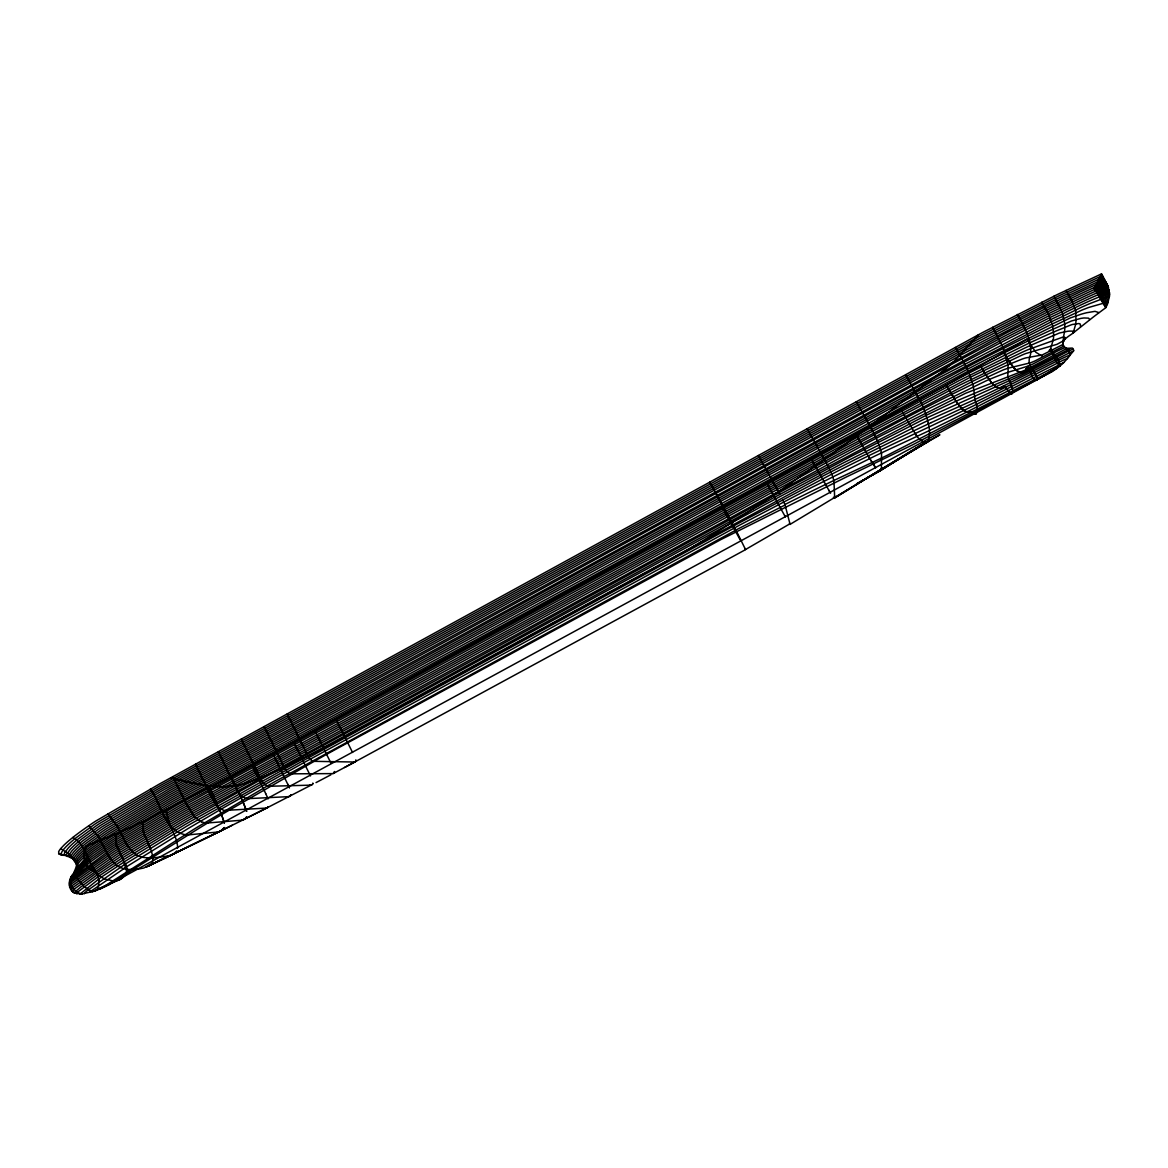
<?xml version="1.0" encoding="UTF-8"?>
<svg xmlns="http://www.w3.org/2000/svg" width="1168" height="1168" viewBox="0 0 1168 1168"><rect width="100%" height="100%" fill="white"/><g stroke="black" fill="none" stroke-linecap="round" stroke-linejoin="round"><path stroke-width="1.5" d="M1042.425 356.298L1035.739 352.225L1027.066 339.056L946.357 385.031L230.855 776.18L142.584 821.936L143.503 832.682L150.044 847.603A18.63 6.789 61.5 0 1 151.11 850.406L151.679 852.217A20.849 7.621 61.5 0 1 152.468 861.59L152.147 862.51M1109.6 294.044L1107.921 285.868L1101.541 273.881L1057.712 294.365A60.532 9.592 -30.6 0 0 1055.668 295.373L983.471 332.062A61.232 9.943 -30.3 0 0 978.536 334.72L163.359 781.859A110.624 16.951 -25.8 0 0 158.717 784.414L95.688 821.119A58.517 8.979 -25.4 0 0 92.871 822.958L85.979 827.718A183.157 27.127 -25.9 0 0 74.767 835.923L71.832 838.259A149.314 22.294 -25.8 0 0 64.182 844.931L60.721 848.581A87.658 13.14 -25.5 0 0 58.604 851.91L59.159 854.027A19.637 2.92 -25.2 0 0 59.656 854.1C93.601 859.706 64.853 872.554 71.817 890.79M334.471 771.508L334.471 771.537A19.111 4.833 61.5 0 1 334.442 771.873L334.428 772.077A13.899 3.519 61.6 0 1 334.106 772.953A15.359 3.884 61.5 0 1 333.902 773.172L333.522 773.391A38.982 9.84 61.3 0 1 333.026 773.523L332.5 773.596A61.597 15.534 61.1 0 0 333.041 773.537M123.939 861.721C132.422 871.591 120.859 884.118 110.04 880.161C87.673 877.562 90.9 846.844 72.81 837.471M334.457 771.654L334.457 771.727A15.272 3.854 61.5 0 1 334.428 772.077M1070.049 355.247L1069.727 353.962A7.694 1.65 61.3 0 0 1069.289 352.867A4.774 1.022 61.3 0 0 1068.866 351.918L1068.399 351.115L1027.183 372.285A125.312 18.133 -30.4 0 1 1018.788 376.417L930.137 416.363A160.702 21.798 -29.2 0 0 920.822 420.787L851.005 456.411L773.304 497.933L187.727 818.301A122.655 16.191 -26.2 0 0 183.201 820.9L123.428 857.254A120.377 15.564 -26 0 0 119.443 859.838L99.879 872.992A148.599 18.892 -26.1 0 0 96.623 875.299L82.972 885.417A133.751 17.549 -25 0 1 81.015 886.833L74.431 892.381A39.581 5.066 -25.6 0 0 74.606 893.14M312.863 783.202L312.863 783.202A11.68 3.11 61.6 0 1 312.776 783.684L312.469 784.312A17.87 4.76 61.5 0 0 312.615 784.064L312.688 783.947A14.264 3.796 61.6 0 0 312.776 783.684L312.834 783.421M881.402 468.353L881.548 453.432A60.21 5.796 61.5 0 0 881.198 451.899L877.927 441.796L873.051 431.62A23.316 2.278 61.4 0 0 869.853 425.765L856.275 401.792M1074.195 332.194L1074.195 331.172L1069.727 331.099A260.479 37.23 -29.2 0 0 1067.771 331.245L1059.361 333.041L1030.366 345.465A100.404 14.396 -30 0 0 1023.153 348.823L958.607 380.87L867.707 429.415L178.996 806.124A98.389 13.812 -26 0 0 175.463 808.125L113.559 845.515A80.023 11.052 -25.8 0 0 109.836 847.997L92.301 860.597A154.132 20.79 -26 0 0 89.367 862.875L77.234 872.934A131.94 18.119 -24.8 0 1 74.869 874.817L70.328 878.467L70.737 879.781M1101.541 273.881L1094.299 288.452L1105.775 307.71L1095.219 315.564A76.752 72.752 -11.4 0 1 1093.102 317.185L1074.764 331.727A60.035 57.071 -10.9 0 1 1071.728 334.063C1067.859 336.793 1059.303 341.611 1064.486 346.998A7.212 6.862 -7.4 0 0 1066.472 348.327L1072.458 348.079L1073.918 350.546L1070.545 354.532A30.835 29.404 -8.5 0 1 1068.034 357.817L1067.143 358.853M142.584 821.936L116.216 833.762L116.041 843.807L121.501 856.421M1053.127 339.873L1051.784 344.837A128.173 26.251 62.2 0 1 1051.215 346.327L1050.339 349.918M1036.746 379.848L1060.237 365.73L1058.412 360.124A7.709 1.591 61.2 0 0 1056.704 357.16L1051.215 351.13M224.49 827.528L220.402 831.105A89.629 28.908 60.7 0 1 217.131 832.142A76.387 24.659 60.9 0 0 219.496 831.499L221.657 830.448L170.543 855.283A106.565 37.522 60.4 0 1 167.199 856.202M950.533 392.273A28.718 4.278 61.4 0 0 957.833 403.807L964.768 411.326L971.557 412.187A69.452 10.439 60.9 0 1 972.272 412.567C978.346 418.261 977.966 406.274 975.835 402.902A79.044 12.6 60.9 0 1 974.93 398.77L973.28 385.893L969.294 373.891A26.616 4.219 61.5 0 0 967.951 370.825L967.454 369.774A30.514 4.833 61.5 0 0 959.935 355.393L955.336 347.451M224.46 827.659L222.022 830.244M1006.977 389.294L1011.196 394.127L1013.021 392.214A27.2 4.803 61.4 0 0 1013.167 391.674L1010.597 383.133M1062.763 342.998L1063.552 337.304A100.521 22.046 60.7 0 1 1063.683 336.121L1064.559 331.376A107.047 22.907 62.1 0 0 1064.588 322.821L1062.369 312.995L1055.653 299.125A41.595 9.023 61.6 0 0 1053.974 296.219M1049.375 350.254L1048.995 351.086M1080.546 326.675L1080.327 324.135A75.511 10.95 -30.1 0 0 1078.692 323.551L1072.282 324.5A27.55 4 -30.4 0 0 1070.165 325.244L1065.435 327.186A50.969 7.563 -30.7 0 1 1063.654 327.945L1059.464 329.624A98.287 14.089 -30.1 0 0 1054.485 331.683L1048.397 334.34A208.707 28.879 -29.7 0 0 1036.147 339.873L1031.417 342.063A125.151 17.87 -29.9 0 0 1024 345.611L974.462 370.314A254.799 34.719 -29.5 0 0 966.126 374.592L873.08 424.349L178.149 804.504A94.433 13.359 -26 0 0 174.601 806.519L112.814 843.924A89.221 12.381 -25.8 0 0 109.953 845.822L91.454 859.035A97.148 13.359 -25.8 0 0 88.71 861.298L76.343 872.642A53.918 7.373 -25.1 0 1 74.226 874.263L70.927 876.715A5.811 0.788 -25.4 0 0 70.693 877.022L71.642 877.358M176.967 850.844L173.623 853.91M1026.584 367.92C1029.504 362.752 1030.161 377.892 1035.242 380.096A20.966 4.015 61.3 0 0 1036.031 380.345L1059.478 365.715A6.044 1.256 61.2 0 0 1060.237 365.715M880.657 470.091L881.358 468.616L880.57 470.266L926.574 441.971L880.351 470.616L856.451 483.946L880.117 470.806M1095.219 289.985L1102.49 275.487L1059.303 295.665A70.007 10.994 -30.6 0 0 1056.602 296.993L1055.755 297.417A64.342 10.643 -31 0 1 1054.47 298.059L984.069 333.902A120.479 18.922 -30.1 0 0 975.105 338.735L163.812 783.64A114.041 17.359 -25.8 0 0 159.914 785.787L97.148 822.637A61.32 9.344 -25.4 0 0 94.374 824.491L76.592 837.398A129.823 19.345 -25.7 0 0 73.686 839.734L72.766 840.507A145.022 21.564 -25.8 0 0 65.758 847.004L63.612 849.413A102.229 15.228 -25.6 0 0 61.203 853.604L61.408 855.122L63.072 854.991M1096.124 291.533L1103.424 277.093L1060.237 297.3A69.7 10.877 -30.5 0 0 1057.96 298.424L1056.69 299.066A36.734 5.986 -30.9 0 1 1055.405 299.709L981.573 337.377A178.339 27.083 -30 0 0 971.542 342.808L164.644 785.217A105.587 16.045 -25.8 0 0 160.731 787.393L99.616 823.513A64.342 9.738 -25.5 0 0 96.71 825.455L78.358 838.872A121.501 18.031 -25.7 0 0 75.497 841.223L72.839 843.559A155.271 22.937 -25.8 0 0 68.386 847.895L64.722 852.625A67.817 10.045 -25.4 0 0 64.357 854.144L65.233 855.794M1026.803 367.482L1028.117 366.241L1029.534 369.395M1049.579 349.845L1051.01 348.955L1055.157 359.598A7.709 1.591 61.2 0 0 1057.142 362.941L1059.478 365.715M1097.059 293.08L1104.344 278.729L1061.902 298.585A67.554 10.483 -30.5 0 0 1059.361 299.855L1057.595 300.731A24.893 4.015 -30.8 0 1 1056.325 301.373L1050.733 304.045A137.663 20.936 -30.2 0 0 1043.447 307.607M1097.978 294.613L1105.264 280.378L1086.561 288.905A344.823 47.698 -29.7 0 0 1079.568 292.19L1062.792 300.264A66.43 10.249 -30.5 0 0 1060.252 301.548L1058.5 302.439A19.228 3.066 -30.8 0 1 1057.23 303.052L1053.229 304.95A104.93 16.075 -30.3 0 0 1045.623 308.629L965.892 350.166L167.418 787.787A92.987 14.06 -25.8 0 0 162.367 790.605L102.361 826.623A69.992 10.454 -25.5 0 0 99.543 828.55L83.497 840.288A114.479 16.805 -25.7 0 0 78.738 844.23L75.336 847.369A178.266 25.973 -26 0 0 71.847 850.946L68.43 855.794A40.077 5.84 -25.4 0 0 68.474 856.348L69.408 857.356M1098.898 296.161L1106.154 282.072L1087.496 290.569A321.069 44.559 -29.7 0 0 1076.21 295.898L1063.683 301.986A62.605 9.621 -30.5 0 0 1061.668 303.008L1059.391 304.162A15.914 2.526 -30.8 0 1 1058.135 304.775L1054.865 306.308A87.644 13.432 -30.4 0 0 1046.543 310.294L962.374 354.225L183.902 780.793A53.217 8.176 -25.8 0 0 182.661 781.48L180.398 782.735A73.511 11.943 -25.4 0 1 176.748 784.735L173.463 786.502A96.535 14.498 -25.8 0 0 168.893 789.013L104.886 827.367A79.176 11.738 -25.6 0 0 100.974 830.039L85.863 841.033A113.238 16.527 -25.7 0 0 80.139 845.734L76.738 848.902A183.639 26.572 -26 0 0 73.263 852.494L70.109 857.078A27.93 4.044 -25.3 0 0 70.255 857.502L71.277 858.086M1099.818 297.709L1107.03 283.824L1088.401 292.292A300.337 41.756 -29.8 0 0 1077.115 297.621L1064.559 303.738A60.152 9.183 -30.5 0 0 1062.53 304.76L1055.113 308.337A71.496 10.965 -30.4 0 0 1048.66 311.418L1013.444 329.318A190.515 28.032 -30 0 0 1004.203 334.092L180.777 784.56A102.857 16.819 -25.4 0 1 177.536 786.341L174.105 788.196A93.907 14.031 -25.8 0 0 169.55 790.707L106.098 828.944A83.308 12.249 -25.6 0 0 102.2 831.601L87.104 842.537A108.887 15.797 -25.7 0 0 82.286 846.464L77.979 850.435A184.953 26.601 -26 0 0 74.533 854.042L71.657 858.042L73.321 859.079M976.302 413.939L973.484 413.326M1100.738 299.256L1107.848 285.664L1089.291 294.059A279.488 38.938 -29.8 0 0 1077.991 299.388L1065.42 305.534A54.852 8.337 -30.5 0 0 1063.391 306.556L1055.974 310.119A67.087 10.235 -30.4 0 0 1049.536 313.185L1012.817 331.887A207.291 30.091 -29.9 0 0 1003.151 336.866L955.307 362.357A78.446 12.206 -30 0 0 952.986 363.613L180.617 786.692A130.042 21.389 -25.3 0 1 178.324 787.947L174.747 789.889A92.579 13.768 -25.8 0 0 168.864 793.145L107.222 830.506A87.352 12.76 -25.7 0 0 104.2 832.55L89.191 843.325A103.66 14.965 -25.7 0 0 83.366 847.997L79.074 851.998A185.435 26.528 -26.1 0 0 75.686 855.589L73 859.458L75 860.086M1101.658 300.804L1108.578 287.664L1090.153 295.898A253.529 35.478 -29.9 0 0 1078.838 301.213L1066.253 307.359A45.99 6.979 -30.5 0 0 1064.223 308.396L1056.806 311.973A67.248 10.205 -30.4 0 0 1050.368 315.039L1010.583 335.289A224.417 32.135 -29.8 0 0 1002.027 339.713L174.368 792.152A89.556 13.257 -25.9 0 0 169.55 794.839L108.259 832.083A92.447 13.403 -25.7 0 0 105.237 834.127L90.14 844.873A97.28 13.972 -25.7 0 0 84.33 849.545L79.322 854.319A188.136 26.762 -26.1 0 0 76.752 857.137L74.387 861.239A9.578 1.358 -25.3 0 0 74.869 861.312L76.373 861.254M1102.577 302.351L1109.177 289.898L1091 297.84A221.555 31.215 -30 0 0 1079.685 303.111L1056.865 314.265A71.146 10.702 -30.3 0 0 1049.974 317.565L1008.086 338.851A251.295 35.347 -29.7 0 0 1000.888 342.574L939.101 375.483L175.025 793.846A88.33 13.009 -25.9 0 0 170.221 796.518L109.208 833.66A97.046 13.958 -25.7 0 0 106.171 835.704L91.002 846.435A91.761 13.111 -25.7 0 0 85.191 851.107L80.256 855.867A193.684 27.404 -26.1 0 0 77.745 858.67L75.453 862.714A7.84 1.11 -25.3 0 0 75.905 862.758L76.708 862.685A10.614 1.489 -25.3 0 1 77.292 862.685M1103.497 303.884L1109.556 292.54L1089.481 301.008A187.376 26.616 -30 0 0 1080.488 305.125L1066.997 311.652A22.732 3.431 -30.6 0 0 1065.216 312.601L1063.508 313.52A8.074 1.241 -30.6 0 1 1062.281 314.148L1056.806 316.689A77.701 11.592 -30.3 0 0 1050.747 319.594L935.991 379.337L175.667 795.539A87.848 12.863 -25.9 0 0 170.908 798.211L110.069 835.251A100.36 14.323 -25.8 0 0 107.047 837.295L91.776 848.012A86.622 12.322 -25.7 0 0 86.914 851.866L80.475 858.13A206.21 28.996 -26.2 0 0 78.212 860.801L76.183 863.94L77.132 864.408A11.081 1.548 -25.3 0 1 77.526 864.495M1104.417 305.432L1109.425 296.117L1090.328 303.403A157.534 22.542 -30.1 0 0 1081.261 307.359L1064.165 315.696A5.723 0.876 -30.6 0 1 1062.968 316.324L1056.646 319.273A84.476 12.483 -30.3 0 0 1050.193 322.353M1105.892 307.505L1107.293 304.585A113.734 27.536 62.3 0 0 1107.644 303.549L1109.104 297.811A72.766 17.87 62 0 0 1109.629 294.102M1012.422 393.616L1010.773 393.879L1008.451 391.324M1105.337 306.98L1108.111 301.884L1088.81 307.432A148.701 21.374 -30 0 0 1081.948 310.075L1054.368 322.967A79.322 11.665 -30.2 0 0 1050.85 324.631L989.982 355.174A329.303 43.99 -29.5 0 0 972.404 364.328L908.923 398.361A94.214 14.264 -29.7 0 0 906.981 399.427L176.967 798.941A88.359 12.775 -25.9 0 0 172.265 801.584L111.661 838.434A102.112 14.381 -25.8 0 0 108.624 840.464L93.192 851.209A81.118 11.403 -25.7 0 0 87.469 855.808L75.964 869.211M881.037 469.405L939.89 434.788L926.779 441.971M70.971 889.315L70.314 888.775A46.005 6.015 -25.6 0 1 70.533 887.622L71.934 885.943A20.907 2.73 -25.5 0 1 72.869 885.154L114.581 855.852A78.942 10.556 -25.8 0 1 117.282 854.056L180.018 816.125A112.128 15.169 -26.1 0 1 184.588 813.512L834.142 458.44L930.94 407.617L986.274 380.768A106.843 14.98 -29.6 0 1 1008.291 372.212L1028.482 365.964A25.477 3.592 -30.2 0 0 1032.892 364.022L1056.587 351.466A19.827 2.73 -30.2 0 1 1058.865 350.342L1065.012 347.451M880.964 469.521L789.991 524.432M246.638 816.943L245.47 818.33L246.579 817.045M1026.161 368.738L1025.796 369.307A127.969 24.002 62.1 0 0 1025.971 369.044L1026.103 368.84M126.013 874.686L121.954 878M84.271 893.695L85.527 892.104A32.003 4.015 -25.7 0 1 86.593 891.082L123.458 865.298A112.099 14.177 -26 0 1 127.005 862.977L186.544 826.302A99.864 12.994 -26.2 0 1 191.275 823.571L304.556 759.915L739.826 522.607L831.762 474.164A302.702 37.829 -28.7 0 1 883.65 448.541L973.513 405.822A323.755 50.647 -30.7 0 0 996.041 394.434L1063.041 360.255A18.338 2.424 -30.1 0 1 1064.836 359.481L1067.581 358.357M1062.865 342.472L1064.063 340.472L1059.361 343.027A8.804 1.256 -30.3 0 1 1056.85 344.37L1025.577 353.597A35.872 5.198 -30.1 0 0 1021.474 355.32L959.965 385.06L862.772 436.409L181.595 808.84A98.185 13.607 -26 0 0 176.996 811.439L114.143 849.37A66.912 9.154 -25.7 0 0 111.456 851.18L70.868 880.511A26.849 3.577 -25.5 0 0 69.919 881.475L69.248 882.512A43.785 5.84 -25.5 0 0 69.511 883.811L69.35 884.22A47.289 6.263 -25.6 0 0 69.292 885.461L70.095 885.928M1063.712 346.108A16.323 2.292 -30.3 0 1 1061.77 347.144L1056.967 349.553A31.01 4.263 -30.2 0 0 1054.558 350.794L1035.184 360.839A27.74 3.927 -30.3 0 1 1030.643 362.766L1008.276 368.154A52.21 7.49 -29.9 0 0 1003.122 369.964C937.393 399.69 874.248 434.861 810.738 469.01L183.537 811.964A105.266 14.366 -26.1 0 0 178.967 814.578L116.143 852.509A71.949 9.709 -25.8 0 0 113.442 854.304L72.212 883.358A22.732 2.993 -25.5 0 0 71 884.41L69.861 885.84A47.465 6.249 -25.6 0 0 69.642 887.184L70.401 887.695M151.475 863.619L143.956 867.955A72.869 26.835 60.8 0 1 142.335 868.306C134.364 869.985 125.005 870.598 117.778 866.087A20.878 7.913 61.3 0 1 115.909 864.612A21.783 8.249 61.3 0 1 109.485 857.122L108.274 855.268A19.374 7.344 61.3 0 1 106.609 852.348L98.565 836.609L88.695 825.805M978.536 334.72L954.387 360.927A229.687 218.766 -25.5 0 1 946.912 367.876C862.626 432.175 777.596 496.488 686.331 550.712L331.566 744.162C305.505 757.112 279.707 770.968 252.303 780.881C227.395 791.51 200.531 785.422 175.521 778.866A155.665 147.927 -71.1 0 1 171.054 777.684M1066.676 359.379L1064.501 361.773A45.45 43.362 -9.4 0 1 1060.894 365.19L1056.748 368.46A35.901 34.266 -8.8 0 1 1052.602 371.249L109.018 884.658L196.297 829.981A252.887 30.426 -26.7 0 1 227.789 811.015L314.703 761.04M1066.866 348.458L1029.169 368.11A39.318 5.548 -30.2 0 1 1023.591 370.782L965.556 393.295L882.512 435.022A385.236 47.567 -28.9 0 0 870.189 441.46L185.683 815.06A122.844 16.425 -26.1 0 0 181.113 817.673L119.53 854.918A89.878 11.899 -25.9 0 0 115.807 857.385L80.767 881.986A145.869 19.535 -24.9 0 1 78.606 883.475L73.715 886.921A19.403 2.511 -25.5 0 0 72.81 887.68L71.467 889.315A42.997 5.577 -25.6 0 0 71.321 890.381L72.358 891.461A7.869 7.358 -82.8 0 0 74.46 893.082L81.483 894.046L92.739 891.549M1065.654 347.903L1067.421 349.845A10.731 2.307 61.3 0 0 1068.078 350.692L1068.355 351.057M76.825 893.87L76.957 892.775A15.534 1.971 -25.5 0 1 77.541 892.148L82.709 888.264A212.693 27.813 -24.7 0 0 85.337 886.308L98.054 876.774A127.531 16.162 -26 0 1 101.295 874.482L121.049 861.327A140.905 17.973 -26.1 0 1 125.034 858.743L184.427 822.491A114.522 15.053 -26.2 0 1 188.939 819.892L267.092 776.165L766.179 503.977L842.259 463.492L921.537 423.59A173.112 23.156 -29.2 0 1 930.765 419.268L975.046 399.412A257.807 39.274 -30.7 0 0 1006.743 384.345L1070.238 352.429A9.826 1.314 -30.2 0 1 1071.523 351.904L1072.735 351.451M121.735 878.175L120.392 879.227M267.019 807.92L268.436 806.708A53.246 15.666 61.2 0 1 267.808 807.365A53.567 15.753 61.2 0 1 267.224 807.789L243.294 819.746L267.633 807.511M1070.384 354.765L1063.756 357.729A121.779 15.622 -29.8 0 0 1058.5 360.27L999.589 390.258A234.695 35.507 -30.5 0 1 975.601 402.04L931.29 422.597M311.36 784.998L289.722 796.138M100.331 888.833L193.158 829.733A198.735 24.499 -26.5 0 1 197.801 826.886L267.457 785.889A193.465 24.353 -26.7 0 1 275.663 781.202L738.979 528.389L785.027 505.014A87.834 3.183 61.5 0 1 785.276 505.759L790.064 524.286A87.133 2.964 61.4 0 0 790.035 524.023L789.875 523.322M835.12 496.4L834.492 498.035A94.418 5.913 61.5 0 1 834.332 498.035L857.633 483.859L834.682 497.977L833.981 481.406A110.624 7.271 61.6 0 0 833.879 480.895L833.018 477.697A99.762 6.585 61.5 0 0 832.813 476.997L832.609 476.383A24.484 1.635 61.4 0 0 831.835 474.339L831.47 473.463A26.601 1.781 61.4 0 0 830.813 471.974A16.177 1.08 61.4 0 0 829.864 469.945A17.432 1.168 61.4 0 0 828.944 468.032A11.344 0.759 61.4 0 0 828.01 466.207A13.666 0.92 61.4 0 0 827.47 465.156M289.576 796.226L289.503 796.269A45.406 12.717 61.3 0 0 290.715 795.16A26.105 7.3 61.4 0 0 290.934 794.809M880.278 470.689L925.976 441.971L856.903 484.107L927.742 441.84M244.083 819.352L245.338 818.447A106.872 32.938 60.6 0 1 244.375 819.162L243.922 819.44A66.868 20.615 61 0 1 242.696 819.98A56.838 17.535 61.1 0 1 241.323 820.243L207.7 822.958M857.327 484.048L880.789 469.813M735.855 529.922L745.52 549.529L789.977 523.775M1062.895 344.502L1042.206 354.984L1025.942 357.861A54.487 7.811 -30 0 0 1022.117 359.072L1008.042 364.781L1008.159 372.373A40.53 7.242 61.6 0 1 1007.999 373.234L1007.707 376.344L1009.97 381.819M355.276 761.711L745.564 549.632M354.97 761.901L333.595 773.362M344.531 767.493L355.16 761.799A24.718 5.913 61.5 0 1 354.284 762.018L314.192 761.332A25.696 6.643 61.3 0 1 312.411 760.85A13.52 3.504 61.4 0 1 310.25 759.244A6.95 1.81 61.4 0 1 309.345 758.163L308.483 756.922A3.11 0.818 61.4 0 1 307.987 756.003L287.197 713.969M1052.587 371.22L912.807 444.731L854.582 473.04A261.369 32.456 -28.6 0 0 847.311 476.515L720.831 539.616L336.793 748.746A219.73 27.448 -26.9 0 0 314.718 761.04M316.017 782.618L330.88 774.793M267.603 807.541L289.43 796.313A46.355 12.994 61.3 0 1 288.613 796.649L248.565 798.62A58.079 17.359 60.9 0 1 246.156 798.299A45.596 13.666 61.1 0 1 242.9 796.897L242.243 796.488A7.169 2.175 61.4 0 1 240.944 795.32L240.856 795.218A13.374 4.03 61.4 0 1 239.513 793.641A7.475 2.263 61.4 0 1 238.418 792.006A15.388 4.628 61.4 0 1 238.097 791.481L237.907 791.174M1057.23 368.095L1021.547 386.331A231.921 27.828 -29.4 0 0 1011.386 391.645L887.987 454.936A339.143 54.268 -30.3 0 1 879.081 459.214L833.791 480.515A336.34 40.822 -28.4 0 0 784.838 504.561M1043.447 307.607L976.594 342.224A228.344 33.682 -29.9 0 0 967.805 346.998L165.433 786.823A97.981 14.863 -25.8 0 0 161.549 788.999L101.017 825.075A67.014 10.074 -25.5 0 0 98.156 827.002L81.979 838.785A117.311 17.316 -25.7 0 0 77.19 842.727L73.759 845.836A169.9 24.922 -25.9 0 0 70.226 849.413L66.664 854.246A54.575 8.015 -25.4 0 0 66.518 855.224L67.321 856.582M232.417 825.119L220.504 831.061L243.397 819.717M1050.193 322.353L925.275 387.323L176.324 797.248A87.907 12.79 -25.9 0 0 171.594 799.89L110.887 836.843A102.142 14.483 -25.8 0 0 107.85 838.872L92.491 849.603A82.899 11.724 -25.7 0 0 87.644 853.443L80.738 860.349A236.126 32.952 -26.3 0 0 78.285 863.4L76.957 866.452A20.863 2.891 -25.2 0 1 77.059 866.671M927.859 441.781C932.137 431.196 927.202 418.743 923.698 408.318A26.966 3.446 61.5 0 0 921.362 403.077L905.667 374.694M171.915 854.699L220.942 830.828L173.287 854.071M146.219 867.079L170.922 855.137M146.949 866.714L172.338 854.509M148.38 865.941L173.039 854.188M149.095 865.546L173.74 853.852M92.856 891.52L116.362 880.672M94.185 891.053A26.163 10.439 61.3 0 0 97.105 889.49L117.501 880.497A46.735 17.973 61.1 0 0 120.406 879.168M116.216 833.762L86.271 846.07L83.775 853.881A24.513 9.607 61.5 0 0 83.994 857.049L86.271 864.67A5.49 2.175 61.3 0 0 87.819 867.036L94.608 871.81A18.44 7.315 61.7 0 1 95.148 872.175L96.973 873.898A2.847 1.124 61.5 0 1 97.528 874.744L98.871 880.336M266.742 808.052L224.329 810.461A58.502 18.265 60.9 0 1 222.431 809.774L220.183 808.577A12.731 4.015 61.4 0 1 219.438 808.008L219 807.628A24.849 7.811 61.3 0 1 217.949 806.665L217.35 806.066A10.41 3.285 61.4 0 1 214.956 803M1073.115 349.188L1071.582 349.787A17.432 2.351 -30.2 0 0 1068.457 351.174M1000.363 388.112L997.925 388.068L993.661 384.9A29.215 4.993 61.5 0 1 991.559 382.71L984.113 372.081M1000.48 388.068L1002.363 387.367A39.23 6.789 61.5 0 0 1002.64 387.031L1004.042 385.761L1007.064 389.397M1063.858 362.445L987.281 401.485A481.041 80.081 -31.1 0 1 950.679 420.159L935.407 427.649A289.299 44.895 -30.4 0 1 926.268 432.029L884.453 451.505A257.15 32.543 -28.7 0 0 875.431 455.783L811.278 487.669L740.833 524.49L303.023 763.127L226.607 805.993A206.181 25.769 -26.6 0 0 221.161 809.161L193.056 825.63A112.289 14.41 -26.2 0 0 188.136 828.506L128.67 865.415A71.657 9.081 -25.9 0 0 126.246 867.05L89.659 892.045L90.535 892.221M1069.771 348.94L1027.475 370.519A58.517 8.293 -30.2 0 1 1021.956 373.191L957.234 400.668A236.024 31.098 -29.1 0 0 923.158 416.845L791.013 486.18L186.676 816.68A125.794 16.688 -26.2 0 0 182.12 819.279L120.873 856.451A102.112 13.374 -25.9 0 0 117.983 858.334L98.681 871.474A202.677 25.623 -26.3 0 0 95.426 873.781L82.169 883.446A119.413 15.783 -25 0 1 80.052 884.95L74.796 888.658A18.352 2.365 -25.5 0 0 73.934 889.374L72.854 890.673A39.566 5.095 -25.6 0 0 72.693 891.797L72.985 892.089M288.905 796.561L288.335 796.722A71.701 20.06 61 0 1 287.459 796.839L287.094 796.868M92.243 891.71L93.469 891.315A96.126 89.951 -79.1 0 0 109.033 884.672M73.015 874.584L70.854 877.08A19.141 7.767 61.6 0 0 70.649 877.708L69.934 883.329A3.971 1.621 61.5 0 0 70.533 884.891M72.942 874.715L72.197 874.963L73.613 873.81A78.694 10.789 -25 0 0 76.022 871.81L88.885 858.962A84.052 11.651 -25.7 0 1 91.63 856.713L109.223 844.23A95.338 13.286 -25.8 0 1 113.165 841.602L173.755 804.913A90.024 12.848 -25.9 0 1 177.302 802.898L965.191 372.738A309.695 41.333 -29.4 0 1 986.493 361.773L1021.898 343.991A191.815 26.806 -29.8 0 1 1029.271 340.37A217.598 30.091 -29.7 0 1 1043.506 333.581L1051.93 329.697A83.673 12.133 -30.1 0 1 1057.113 327.42L1071.45 320.981L1080.634 318.455A119.443 17.316 -30 0 1 1084.094 317.959L1088.547 318.149L1089.759 319.594M968.768 411.705L965.615 411.749L961.921 408.888A27.419 4.088 61.4 0 1 959.366 405.865A25.827 3.84 61.4 0 1 957.351 403.106L956.023 401.179A29.229 4.351 61.4 0 1 951.876 394.58M167.185 856.173L151.913 858.086A84.169 30.339 60.6 0 1 150.628 858.173L141.664 857.224L136.773 855.166A23.491 8.614 61.3 0 1 130.436 849.267L127.312 845.077A18.454 6.789 61.3 0 1 125.575 842.289L117.34 826.491L107.821 813.76M94.199 891.082L91.863 891.023A23.112 9.227 61.4 0 1 89.848 890.337L85.644 887.636A44.953 17.812 61.1 0 1 83.497 885.87L76.84 878.175A3.037 1.226 61.4 0 1 76.285 876.307L78.417 867.488L72.372 857.516A25.579 10.395 61.3 0 0 70.343 855.326A24.718 10.045 61.3 0 0 68.416 853.545L60.721 848.581M968.841 411.691L968.914 411.691A104.025 15.564 60.8 0 1 972.214 412.421M217.117 832.098L188.515 834.857A77.336 26.061 60.7 0 1 185.829 834.799C164.484 831.455 161.564 803.92 150.336 789.13M82.067 893.987L79.789 893.462A20.221 8.191 61.4 0 1 78.913 893.009L77.555 892.148M923.815 442.088L925.625 441.971M309.476 785.232L311.17 785.042A50.122 13.344 61.2 0 0 311.608 784.911L312.104 784.662A32.821 8.745 61.4 0 1 311.608 784.911A50.063 13.33 61.2 0 1 311.17 785.042A74.606 19.827 61 0 1 310.513 785.159L269.589 786.254A65.16 18.586 60.9 0 1 267.866 786.02L267.457 785.889A17.578 5.052 61.3 0 1 264.771 784.37A9.14 2.628 61.4 0 1 263.457 782.983L263.004 782.472A5.3 1.533 61.4 0 1 261.982 781.129A9.052 2.599 61.4 0 1 260.289 778.049L241.265 739.154M331.946 773.61L291.723 773.829A51.319 13.958 61 0 1 290.146 773.596L289.62 773.391A15.899 4.351 61.4 0 1 287.299 771.785A6.147 1.679 61.4 0 1 285.868 770.267M999.078 388.389L1002.056 387.586A42.895 7.417 61.5 0 0 1002.64 387.031L1004.042 385.761L1006.626 388.798M923.377 442.088L918.048 437.723A25.521 3.051 61.4 0 1 916.062 435.051M1020.058 372.256L1021.518 372.154A87.892 16.396 61.8 0 1 1020.044 372.285L1016.218 370.198A27.112 5.022 61.5 0 1 1010.349 363.409L1003.648 352.838L1014.204 368.197A28.82 5.344 61.5 0 0 1016.131 370.11L1016.16 370.139M998.786 388.36L995.647 386.593M70.022 884.03L70.343 882.862A24.557 3.256 -25.5 0 1 71.482 881.825L112.405 852.742A67.948 9.242 -25.8 0 1 115.092 850.946L177.959 813.016A101.412 13.958 -26 0 1 182.544 810.417L842.843 449.388L972.126 381.542A173.156 23.9 -29.5 0 1 1008.042 364.766M79.92 894.119L99.922 878.175A144.89 18.133 -26.1 0 1 103.178 875.898L122.888 862.772A151.154 19.068 -26.2 0 1 126.874 860.188L184.632 824.783A105.31 13.797 -26.2 0 1 189.362 822.053L299.826 760.368L818.87 478.165A309.841 38.865 -28.7 0 1 830.813 471.96L849.078 462.645A400.069 47.961 -28.6 0 1 858.319 457.987L894.98 439.883A371.001 45.026 -28.7 0 1 931.305 422.582M201.407 821.79L194.574 817.206L187.376 805.759A119.983 37.303 61.3 0 1 186.019 803.204L172.849 776.691M972.272 412.567L973.192 413.136M833.66 497.553L834.288 498.021A23.667 1.475 61.4 0 1 833.718 497.626L833.412 497.276M991.559 382.695L986.245 375.468A27.317 4.657 61.4 0 1 984.858 373.293L983.033 370.314M1008.057 390.784L1007.342 389.791M916.062 435.051L901.097 409.764M789.393 523.731L789.437 523.804A23.579 0.803 61.4 0 0 789.933 524.403A24.294 0.832 61.4 0 1 789.641 524.082M830.594 493.188L830.068 492.327A14.483 0.905 61.3 0 1 829.806 491.874L829.382 491.159M1041.827 302.205L1048.63 314.426L1052.193 324.456M983.777 371.541L980.551 366.08M1017.372 314.455C1024.161 326.602 1031.87 339.859 1030.585 354.298C1026.292 365.453 1032.293 367.38 1036.702 376.943A20.951 4 61.3 0 1 1036.921 378.417L1036.191 380.359A20.528 3.927 61.3 0 1 1034.965 379.936L1032.264 376.884L1029.738 370.037M870.759 460.294L875.679 467.828L869.503 458.133M1066.034 290.379L1068.443 294.453A25.448 5.767 61.6 0 1 1071.465 300.015L1075.728 310.79L1075.962 321.215A111.646 24.674 62.2 0 1 1075.407 325.244L1073.45 331.887A115.953 25.375 62.2 0 1 1072.91 333.187M982.317 369.117L981.602 367.905M829.426 491.217L828.857 490.268M237.294 790.152L237.25 790.079A13.271 4 61.4 0 1 236.695 789.072L236.053 787.889A23.594 7.081 61.4 0 1 234.841 785.553L218.401 751.71M992.669 327.274L1003.078 347.524L1008.042 364.781M869.926 458.863L856.086 434.379M946.357 385.031L950.533 392.287M745.272 549.15L744.848 548.405M868.875 457.038L869.284 457.768M827.046 487.056L828.886 490.312M807.161 428.729L824.301 459.36A29.769 1.986 61.4 0 1 825.177 460.922L825.659 461.798A27.55 1.84 61.4 0 1 826.185 462.747L826.258 462.908M811.307 458.863L827.163 487.26M785.363 516.884L784.881 516.008M758.339 455.52L778.18 491.378A21.681 0.788 61.4 0 1 779.83 494.4L779.917 494.546M766.748 483.216L784.969 516.183M709.779 482.15L733.957 526.345M722.437 507.438L740.235 539.981M826.345 463.054L826.959 464.178M734.599 527.556L735.417 529.075M782.794 500.05L783.684 501.875A24.426 0.891 61.4 0 1 784.823 504.488M335.771 718.831L352.546 752.44M314.674 730.35L330.88 762.996M293.65 741.855L310.469 775.932M264.202 726.584L284.262 767.391A6.687 1.825 61.4 0 0 285.868 770.15M272.655 753.331L289.357 787.539M119.53 852.406L119.997 853.341M120.932 855.239L122.538 858.582M251.733 764.763L265.691 793.612M230.855 776.18L232.388 779.363M195.596 764.222L208.984 791.889A25.214 7.913 61.3 0 0 209.495 792.882L212.693 799.058A26.032 8.161 61.4 0 0 212.999 799.671A15.067 4.745 61.4 0 0 213.875 801.277A9.957 3.154 61.4 0 0 214.868 802.883M232.271 779.085L233.702 782.064M233.585 781.815L234.564 783.859M1098.854 312.586L1095.015 311.345L1086.766 312.717A148.307 21.477 -29.9 0 0 1081.203 314.192L1070.355 317.915L1054.879 325.478A70.898 10.395 -30.2 0 0 1051.434 327.055L985.967 359.627A333.362 44.223 -29.4 0 0 967.265 369.336L176.514 801.263A87.352 12.556 -25.9 0 0 172.952 803.277L112.42 840.026A99.922 14.001 -25.8 0 0 109.369 842.055L92.9 853.56A81.468 11.373 -25.7 0 0 88.184 857.385L76.986 869.518A73.467 10.103 -25 0 1 76.051 870.437L75.19 871.255A74.577 10.162 -25.6 0 0 74.475 871.956M234.476 783.699L239.031 793.335M121.866 857.166L122.961 859.487M264.129 790.196L264.202 790.356A20.747 6.103 61.5 0 1 264.494 790.984M268.071 798.883A11.549 3.387 61.6 0 0 267.341 797.204L265.647 793.51M238.812 792.882L239.995 795.423M118.669 850.596L116.508 845.384A11.738 4.395 61.4 0 1 116.041 843.807M239.805 795.014L240.637 796.81M122.64 858.801L123.852 861.502M240.564 796.634L241.061 797.715M240.958 797.51L241.601 798.927M209.977 787.772L212.474 793.539M241.542 798.81L241.922 799.627M123.063 859.706L126.845 871.868M241.791 799.365L242.696 801.35M210.109 788.079L210.444 788.809M216.737 803.526L218.796 808.139M216.416 802.781L216.956 804.007M218.066 806.489L218.431 807.307M210.532 789.013L211.335 790.867M216.08 802.051L216.591 803.19M242.988 802.022L244.024 804.402M214.459 798.27L216.226 802.372M218.723 807.964L221.38 814.227M219.044 808.709L220.971 813.22M243.586 803.38L246.609 811.293M215.657 801.058L214.81 799.087M211.554 791.378L212.167 792.824M214.109 797.452L214.591 798.576M244.258 804.956L246.623 811.322M212.386 793.335L213.773 796.62M213.686 796.415L214.284 797.861M221.278 813.979L224.314 823.075M221.453 814.417L222.256 816.505M222.562 817.352L224.256 822.812M166.148 810.388L168.966 822.579L175.39 837.383A17.52 6.117 61.5 0 1 176.324 840.055L177.288 844.187A22.411 7.855 61.4 0 1 177.521 848.318M928.107 423.196L928.283 424.334M64.006 855.297A22.353 9.037 60.7 0 1 58.59 853.662M1064.924 339.304A43.917 6.278 -30.2 0 0 1064.909 337.421L1063.566 337.114A26.864 3.84 -30.2 0 0 1062.471 337.245L1027.84 349.758A75.365 10.848 -30 0 0 1022.292 352.196L975.952 374.475A209.787 28.85 -29.5 0 0 967.849 378.563L859.59 435.971L214.08 788.721A77.176 10.979 -26.1 0 0 212.634 789.51L179.551 807.891A92.52 12.936 -26 0 0 176.061 809.877L113.281 847.793A69.992 9.636 -25.7 0 0 110.595 849.589L70.606 879.358A24.294 3.256 -25.5 0 0 70.007 880L69.467 881.022A39.42 5.285 -25.5 0 0 70.241 881.986M70.533 884.906A5.782 2.365 61.5 0 0 71.423 886.424A7.65 3.124 61.5 0 0 72.547 887.928A10.658 4.336 61.5 0 0 73.934 889.374A20.863 8.468 61.4 0 0 75.628 890.775A42.647 17.155 61.1 0 0 77.541 892.148M98.74 880.219A35.128 14.045 61.2 0 1 97.09 889.461M126.903 871.927A14.454 5.504 61.5 0 1 125.983 874.628M242.696 819.98A56.809 17.52 61.1 0 1 241.323 820.243M207.773 823.104A81.687 26.47 60.7 0 1 201.378 821.717M287.868 784.283A19.097 5.358 61.6 0 1 288.598 785.845L288.773 786.225A32.923 9.315 61.5 0 1 289.226 787.247A14.6 4.088 61.6 0 1 289.474 787.816M290.715 795.16A45.552 12.76 61.3 0 1 289.722 796.123M334.384 772.282A13.49 3.402 61.6 0 1 334.267 772.676M355.831 759.857A10.6 2.54 61.6 0 1 355.32 761.463M830.068 492.327A18.586 1.153 61.3 0 1 829.543 491.436M995.603 386.491A42.033 7.198 61.5 0 1 991.617 382.841M1019.971 372.154A42.267 7.855 61.6 0 1 1016.189 370.241M1053.186 339.976A88.374 18.352 62 0 0 1053.536 333.303L1053.419 332.062A64.386 13.476 61.8 0 0 1052.295 324.573"/></g></svg>
